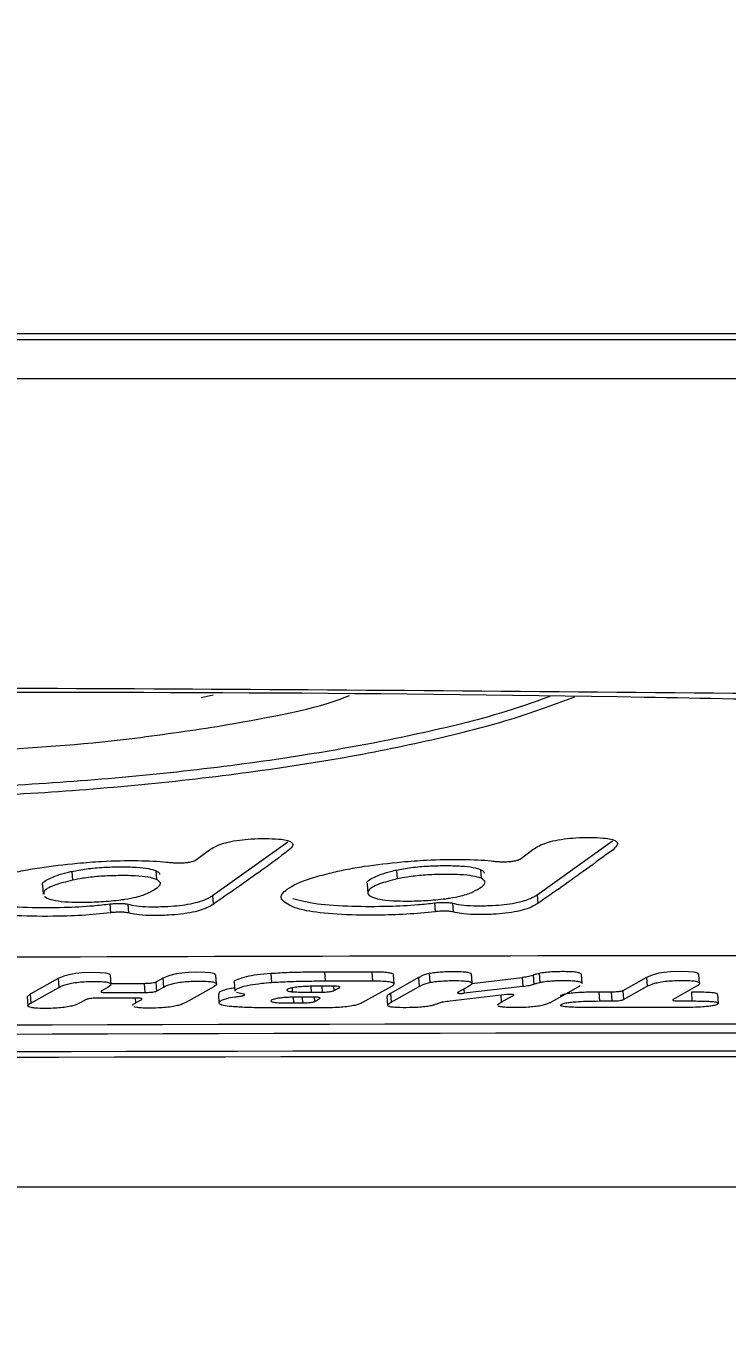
# Model space of a CAD drawing. Header units: millimetres. Extents: x -7735 to 7893, y -6545 to 6034.
# Drawn here: x 4745.86 to 4761.28, y -118.87 to -90.34 of the extents above; entities that cross this region are included whole.
import ezdxf

# ---------------------------------------------------------------- set-up
doc = ezdxf.new("R2010")
doc.units = ezdxf.units.MM
for name, color, linetype in [('DIKOM_ОБЪЕКТ', 7, 'Continuous'), ('DIKOM_РАЗМЕР_ЗОНА', 7, 'Continuous'), ('DIKOM_РАЗМЕР_ОБЪЕКТА', 7, 'Continuous')]:
    doc.layers.add(name, color=color, linetype=linetype)
doc.styles.add('style1', font='arial.ttf', dxfattribs={"width": 0.8})
doc.dimstyles.new('1-50', dxfattribs={"dimtxt": 300, "dimasz": 200, "dimexe": 100, "dimexo": 0, "dimgap": 100, "dimtad": 1, "dimtxsty": 'style1', "dimcen": 200, "dimclrd": 7, "dimclre": 7, "dimclrt": 7, "dimadec": 1, "dimazin": 2, "dimtfac": 1, "dimtmove": 0, "dimatfit": 2, "dimfxl": 0, "dimlwd": 25, "dimlwe": 18, "dimarcsym": 0})

# ---------------------------------------------------------------- blocks, each defined once
blk = doc.blocks.new('*D0')
at = {"layer": 'Defpoints', "color": 0, "transparency": 16777216}
for p in [(5893.216, 882.098), (-4595.736, 266.125), (5893.216, -5840.173)]:
    blk.add_point(p, dxfattribs=at)
at = {"layer": 'DIKOM_РАЗМЕР_ОБЪЕКТА', "color": 7, "lineweight": 18, "transparency": 16777216}
for p, q in [((5893.216, 882.098), (5893.216, -5940.173)), ((-4595.736, 266.125), (-4595.736, -5940.173))]:
    blk.add_line(p, q, dxfattribs=at)
at = {"layer": 'DIKOM_РАЗМЕР_ОБЪЕКТА', "color": 7, "lineweight": 25, "transparency": 16777216}
blk.add_line((-4395.736, -5840.173), (5693.216, -5840.173), dxfattribs=at)
at = {"layer": 'DIKOM_РАЗМЕР_ОБЪЕКТА', "color": 7, "transparency": 16777216}
for points in [[(-4395.736, -5806.84), (-4395.736, -5873.507), (-4595.736, -5840.173)], [(5693.216, -5806.84), (5693.216, -5873.507), (5893.216, -5840.173)]]:
    blk.add_solid(points, dxfattribs=at)
at = {"layer": 'DIKOM_РАЗМЕР_ОБЪЕКТА', "color": 7, "transparency": 16777216, "insert": (648.74, -5587.002), "char_height": 300, "attachment_point": 5, "style": 'style1'}
blk.add_mtext('10450', dxfattribs=at)
blk = doc.blocks.new('*D3')
at = {"layer": 'Defpoints', "color": 0, "transparency": 16777216}
for p in [(-6112.558, 266.125), (7893.216, 266.125), (7893.216, -6445.106)]:
    blk.add_point(p, dxfattribs=at)
at = {"layer": 'DIKOM_РАЗМЕР_ЗОНА', "color": 7, "lineweight": 18, "transparency": 16777216}
for p, q in [((-6112.558, 266.125), (-6112.558, -6545.106)), ((7893.216, 266.125), (7893.216, -6545.106))]:
    blk.add_line(p, q, dxfattribs=at)
at = {"layer": 'DIKOM_РАЗМЕР_ЗОНА', "color": 7, "lineweight": 25, "transparency": 16777216}
blk.add_line((-5912.558, -6445.106), (7693.216, -6445.106), dxfattribs=at)
at = {"layer": 'DIKOM_РАЗМЕР_ЗОНА', "color": 7, "transparency": 16777216}
for points in [[(-5912.558, -6411.773), (-5912.558, -6478.44), (-6112.558, -6445.106)], [(7693.216, -6411.773), (7693.216, -6478.44), (7893.216, -6445.106)]]:
    blk.add_solid(points, dxfattribs=at)
at = {"layer": 'DIKOM_РАЗМЕР_ЗОНА', "color": 7, "transparency": 16777216, "insert": (890.329, -6191.832), "char_height": 300, "attachment_point": 5, "style": 'style1'}
blk.add_mtext('13950', dxfattribs=at)

msp = doc.modelspace()

# ---------------------------------------------------------------- linework, layer by layer
at = {"layer": 'DIKOM_ОБЪЕКТ', "color": 7, "linetype": 'Continuous', "lineweight": 15}
for p, q in [((4659.227, -97.238), (4936.9, -97.238)), ((4659.485, -97.103), (4936.9, -97.103)), ((4936.899, -98.106), (4658.591, -98.106)), ((4749.712, -105.108), (4749.979, -105.055)), ((4749.964, -109.467), (4751.617, -108.286)), ((4757.102, -109.448), (4758.755, -108.264)), ((4749.589, -108.69), (4749.868, -108.482)), ((4756.726, -108.665), (4757.006, -108.457)), ((4746.871, -108.934), (4746.885, -109.128)), ((4748.716, -108.917), (4748.73, -109.111)), ((4754.008, -108.906), (4754.022, -109.1)), ((4755.853, -108.893), (4755.867, -109.086)), ((4746.227, -109.245), (4746.241, -109.439)), ((4753.364, -109.217), (4753.378, -109.411)), ((4746.271, -109.489), (4746.331, -109.525)), ((4749.964, -109.467), (4749.978, -109.661)), ((4757.102, -109.448), (4757.115, -109.642)), ((4747.708, -109.651), (4747.722, -109.845)), ((4748.102, -109.656), (4748.116, -109.85)), ((4754.846, -109.628), (4754.859, -109.822)), ((4755.239, -109.634), (4755.253, -109.828)), ((4747.737, -111.417), (4747.723, -111.222)), ((4750.054, -111.411), (4750.04, -111.217)), ((4751.245, -111.183), (4751.258, -111.377)), ((4753.466, -111.148), (4752.426, -111.15)), ((4752.426, -111.15), (4752.44, -111.344)), ((4753.466, -111.148), (4753.479, -111.342)), ((4753.958, -111.406), (4753.944, -111.212)), ((4754.726, -111.184), (4754.74, -111.379)), ((4755.652, -111.197), (4755.65, -111.183)), ((4755.65, -111.183), (4755.664, -111.377)), ((4755.672, -111.391), (4755.659, -111.197)), ((4757.011, -111.221), (4757.025, -111.416)), ((4757.145, -111.181), (4757.159, -111.376)), ((4758.091, -111.399), (4758.077, -111.205)), ((4760.672, -111.396), (4760.658, -111.202)), ((4746.571, -111.291), (4745.956, -111.635)), ((4745.97, -111.83), (4746.585, -111.485)), ((4746.571, -111.291), (4746.585, -111.485)), ((4747.672, -111.482), (4747.517, -111.57)), ((4747.735, -111.428), (4747.672, -111.482)), ((4748.462, -111.405), (4747.736, -111.407)), ((4748.462, -111.405), (4748.476, -111.599)), ((4748.875, -111.284), (4748.721, -111.372)), ((4748.721, -111.372), (4748.735, -111.567)), ((4748.735, -111.567), (4748.889, -111.479)), ((4748.875, -111.284), (4748.889, -111.479)), ((4749.991, -111.476), (4749.376, -111.821)), ((4750.438, -111.371), (4750.452, -111.566)), ((4751.713, -111.497), (4751.719, -111.582)), ((4752.124, -111.463), (4752.133, -111.591)), ((4752.607, -111.458), (4752.365, -111.458)), ((4752.366, -111.458), (4752.375, -111.59)), ((4752.44, -111.344), (4753.479, -111.342)), ((4752.626, -111.458), (4752.633, -111.558)), ((4752.753, -111.478), (4752.754, -111.49)), ((4753.911, -111.456), (4753.25, -111.827)), ((4754.491, -111.272), (4753.877, -111.618)), ((4753.89, -111.812), (4754.505, -111.467)), ((4754.491, -111.272), (4754.505, -111.467)), ((4755.592, -111.466), (4755.352, -111.602)), ((4755.489, -111.524), (4755.496, -111.614)), ((4756.783, -111.464), (4755.496, -111.614)), ((4755.667, -111.398), (4756.77, -111.27)), ((4756.77, -111.27), (4756.783, -111.464)), ((4758.028, -111.463), (4757.413, -111.808)), ((4758.05, -111.449), (4758.028, -111.463)), ((4759.506, -111.268), (4758.987, -111.56)), ((4759.001, -111.754), (4759.52, -111.462)), ((4759.506, -111.268), (4759.52, -111.462)), ((4760.607, -111.462), (4760.089, -111.754)), ((4745.892, -111.696), (4745.906, -111.891)), ((4745.956, -111.635), (4745.893, -111.696)), ((4745.956, -111.635), (4745.97, -111.83)), ((4747.19, -111.753), (4747.057, -111.827)), ((4748.261, -111.72), (4747.448, -111.722)), ((4747.664, -111.601), (4748.476, -111.599)), ((4748.267, -111.72), (4748.275, -111.823)), ((4748.275, -111.823), (4748.408, -111.75)), ((4748.407, -111.739), (4748.408, -111.75)), ((4750.093, -111.634), (4750.107, -111.829)), ((4750.635, -111.633), (4750.489, -111.598)), ((4751.736, -111.703), (4751.745, -111.829)), ((4752.179, -111.7), (4751.936, -111.701)), ((4751.937, -111.701), (4751.946, -111.829)), ((4752.133, -111.591), (4752.375, -111.59)), ((4752.198, -111.701), (4752.204, -111.798)), ((4752.324, -111.72), (4752.325, -111.731)), ((4753.797, -111.688), (4753.811, -111.883)), ((4753.877, -111.618), (4753.89, -111.812)), ((4756.438, -111.645), (4755.187, -111.788)), ((4756.301, -111.661), (4756.311, -111.81)), ((4756.311, -111.81), (4756.587, -111.656)), ((4756.587, -111.651), (4756.587, -111.656)), ((4758.729, -111.591), (4758.457, -111.591)), ((4758.457, -111.591), (4758.471, -111.785)), ((4758.471, -111.785), (4758.743, -111.785)), ((4758.729, -111.591), (4758.743, -111.785)), ((4758.987, -111.56), (4759.001, -111.754)), ((4760.236, -111.785), (4760.505, -111.785)), ((4760.491, -111.59), (4760.505, -111.785)), ((4761.085, -111.835), (4761.072, -111.64)), ((4752.424, -111.935), (4751.432, -111.937)), ((4751.745, -111.829), (4751.946, -111.829)), ((4760.242, -111.928), (4758.204, -111.929)), ((4660.843, -115.875), (4898.889, -115.875))]:
    msp.add_line(p, q, dxfattribs=at)
at = {"layer": 'DIKOM_ОБЪЕКТ', "color": 7, "linetype": 'Continuous', "lineweight": 15, "flags": 128}
for points in [[(4747.722, -111.223), (4747.723, -111.221), (4747.698, -111.195), (4747.616, -111.174), (4747.492, -111.163), (4747.308, -111.161), (4747.1, -111.168), (4746.959, -111.182), (4746.841, -111.2), (4746.695, -111.237), (4746.571, -111.291), (4746.571, -111.291)], [(4750.04, -111.217), (4750.04, -111.217), (4750.015, -111.19), (4749.929, -111.168), (4749.803, -111.157), (4749.608, -111.154), (4749.432, -111.16), (4749.29, -111.172), (4749.168, -111.189), (4749.025, -111.222), (4748.875, -111.284), (4748.875, -111.284)], [(4760.657, -111.202), (4760.658, -111.201), (4760.633, -111.175), (4760.55, -111.153), (4760.427, -111.142), (4760.242, -111.139), (4760.034, -111.146), (4759.893, -111.159), (4759.775, -111.177), (4759.629, -111.214), (4759.506, -111.268), (4759.506, -111.268)]]:
    msp.add_lwpolyline(points, dxfattribs=at)
at = {"layer": 'DIKOM_ОБЪЕКТ', "color": 7, "linetype": 'Continuous', "lineweight": 15}
for points, knots in [([(4659.485, 629.354), (4661.513, 627.016), (4667.017, 620.672), (4675.714, 609.372), (4685.449, 595.203), (4694.771, 579.964), (4703.645, 563.748), (4712.027, 546.623), (4719.886, 528.637), (4727.198, 509.801), (4733.963, 490.165), (4740.163, 469.796), (4745.772, 448.79), (4750.761, 427.245), (4755.111, 405.221), (4758.8, 382.748), (4761.836, 359.872), (4764.214, 336.666), (4765.926, 313.24), (4766.961, 289.702), (4767.311, 266.125), (4766.961, 242.548), (4765.926, 219.01), (4764.214, 195.584), (4761.836, 172.378), (4758.8, 149.501), (4755.111, 127.028), (4750.761, 105.005), (4745.772, 83.46), (4740.163, 62.454), (4733.962, 42.085), (4727.198, 22.448), (4720.225, 4.494), (4713.136, -11.884), (4706.016, -26.803), (4698.516, -41.064), (4690.67, -54.605), (4682.551, -67.311), (4674.179, -79.147), (4666.49, -89.03), (4661.513, -94.766), (4659.485, -97.103)], [0, 0, 0, 0, 0.015653, 0.042491, 0.069412, 0.096377, 0.123342, 0.150264, 0.177101, 0.203938, 0.23086, 0.257824, 0.284789, 0.311711, 0.338548, 0.365385, 0.392306, 0.419271, 0.446235, 0.473156, 0.499993, 0.52683, 0.553752, 0.580716, 0.607681, 0.634603, 0.66144, 0.688277, 0.715198, 0.742163, 0.769127, 0.796049, 0.822886, 0.845964, 0.869165, 0.892393, 0.915621, 0.938822, 0.961584, 0.984347, 1, 1, 1, 1]), ([(4597.642, -143.228), (4598.201, -142.99), (4600.698, -141.925), (4605.095, -139.724), (4610.827, -136.619), (4616.511, -133.188), (4622.145, -129.462), (4627.723, -125.436), (4633.242, -121.116), (4638.698, -116.503), (4644.086, -111.602), (4649.402, -106.417), (4654.642, -100.951), (4659.803, -95.208), (4664.879, -89.194), (4669.868, -82.911), (4674.766, -76.367), (4679.569, -69.565), (4684.273, -62.51), (4688.874, -55.208), (4693.371, -47.665), (4697.758, -39.885), (4702.033, -31.876), (4706.193, -23.643), (4710.235, -15.192), (4714.155, -6.529), (4717.951, 2.338), (4721.619, 11.403), (4725.158, 20.66), (4728.564, 30.101), (4731.835, 39.719), (4734.969, 49.507), (4737.963, 59.458), (4740.815, 69.564), (4743.523, 79.818), (4746.084, 90.212), (4748.498, 100.738), (4750.762, 111.388), (4752.874, 122.154), (4754.833, 133.029), (4756.638, 144.003), (4758.287, 155.069), (4759.779, 166.218), (4761.112, 177.443), (4762.286, 188.734), (4763.3, 200.083), (4764.154, 211.482), (4764.845, 222.922), (4765.375, 234.394), (4765.741, 245.89), (4765.93, 256.137), (4765.956, 262.55), (4765.966, 265.124)], [0, 0, 0, 0, 0.005877, 0.026267, 0.046664, 0.067067, 0.087475, 0.107888, 0.128305, 0.148726, 0.16915, 0.189577, 0.210006, 0.230437, 0.25087, 0.271303, 0.291737, 0.312171, 0.332606, 0.35304, 0.373475, 0.393909, 0.414343, 0.434776, 0.455209, 0.475641, 0.496073, 0.516504, 0.536935, 0.557365, 0.577794, 0.598223, 0.618652, 0.63908, 0.659507, 0.679934, 0.700361, 0.720787, 0.741213, 0.761639, 0.782064, 0.802489, 0.822914, 0.843338, 0.863763, 0.884187, 0.904611, 0.925035, 0.945458, 0.965882, 0.986306, 1, 1, 1, 1]), ([(4727.071, -105.008), (4727.691, -105), (4730.795, -104.959), (4742.92, -104.842), (4754.47, -104.95), (4763.525, -105.035)], [0, 0, 0, 0, 0.051225, 0.256129, 1, 1, 1, 1]), ([(4757.381, -105.091), (4757.039, -105.211), (4756.196, -105.51), (4754.338, -105.964), (4752.024, -106.395), (4749.493, -106.73), (4747.071, -106.96), (4744.617, -107.106), (4742.201, -107.169), (4739.895, -107.146), (4737.759, -107.039), (4735.861, -106.847), (4734.242, -106.576), (4732.958, -106.226), (4732.051, -105.805), (4731.546, -105.376), (4731.522, -105.071), (4731.513, -104.948)], [0, 0, 0, 0, 0.046606, 0.115008, 0.201441, 0.269803, 0.33817, 0.406542, 0.474902, 0.543228, 0.611539, 0.679875, 0.748217, 0.816648, 0.885082, 0.953582, 1, 1, 1, 1]), ([(4736.396, -104.765), (4736.368, -104.835), (4736.241, -105.163), (4737.118, -105.635), (4738.962, -106.096), (4741.683, -106.324), (4744.858, -106.309), (4747.781, -106.092), (4749.431, -105.843), (4750.067, -105.747)], [0, 0, 0, 0, 0.046386, 0.215797, 0.385349, 0.554916, 0.724331, 0.893652, 1, 1, 1, 1]), ([(4726.91, -105.154), (4731.587, -105.096), (4742.411, -104.962), (4754.57, -104.997), (4762.061, -105.15), (4763.363, -105.176)], [0, 0, 0, 0, 0.385976, 0.893255, 1, 1, 1, 1]), ([(4731.499, -105.145), (4731.494, -105.163), (4731.44, -105.368), (4731.731, -105.719), (4732.379, -106.182), (4733.465, -106.573), (4734.886, -106.892), (4736.633, -107.13), (4738.64, -107.288), (4740.86, -107.359), (4743.222, -107.347), (4745.662, -107.248), (4748.111, -107.067), (4750.497, -106.803), (4752.761, -106.463), (4754.821, -106.049), (4756.596, -105.593), (4757.502, -105.253), (4757.928, -105.093)], [0, 0, 0, 0, 0.006252, 0.072975, 0.139696, 0.206521, 0.273337, 0.340191, 0.407056, 0.473834, 0.540615, 0.607308, 0.674011, 0.740699, 0.807384, 0.874151, 0.940912, 1, 1, 1, 1]), ([(4750.067, -105.747), (4751.074, -105.572), (4752.201, -105.376), (4752.9, -105.099), (4752.974, -105.069)], [0, 0, 0, 0, 0.893616, 1, 1, 1, 1]), ([(4749.868, -108.482), (4749.939, -108.436), (4750.04, -108.37), (4750.3, -108.289), (4750.54, -108.244), (4750.833, -108.217), (4751.132, -108.211), (4751.406, -108.22), (4751.599, -108.248), (4751.719, -108.294), (4751.752, -108.373), (4751.677, -108.439), (4751.631, -108.479)], [0, 0, 0, 0, 0.188872, 0.268682, 0.349399, 0.420068, 0.504258, 0.593213, 0.660946, 0.728615, 0.835174, 1, 1, 1, 1]), ([(4757.006, -108.457), (4757.076, -108.411), (4757.177, -108.345), (4757.438, -108.264), (4757.677, -108.219), (4757.97, -108.193), (4758.269, -108.187), (4758.543, -108.196), (4758.737, -108.225), (4758.856, -108.272), (4758.89, -108.351), (4758.814, -108.417), (4758.769, -108.458)], [0, 0, 0, 0, 0.1888419, 0.2687425, 0.3494612, 0.4201301, 0.5043173, 0.5932775, 0.6610167, 0.7286917, 0.8352795, 1, 1, 1, 1]), ([(4751.631, -108.479), (4751.436, -108.624), (4750.886, -109.032), (4750.334, -109.414), (4749.978, -109.661)], [0, 0, 0, 0, 0.354199, 1, 1, 1, 1]), ([(4754.128, -108.725), (4754.308, -108.711), (4754.755, -108.675), (4755.449, -108.664), (4755.959, -108.687), (4756.178, -108.713), (4756.22, -108.718)], [0, 0, 0, 0, 0.2411217, 0.6020304, 0.9250341, 1, 1, 1, 1]), ([(4756.22, -108.718), (4756.247, -108.72), (4756.301, -108.725), (4756.403, -108.725), (4756.507, -108.718), (4756.603, -108.705), (4756.679, -108.687), (4756.714, -108.673), (4756.725, -108.666), (4756.726, -108.665)], [0, 0, 0, 0, 0.162079, 0.324966, 0.487505, 0.650479, 0.813414, 0.976696, 1, 1, 1, 1]), ([(4758.769, -108.458), (4758.573, -108.602), (4758.023, -109.011), (4757.471, -109.394), (4757.115, -109.642)], [0, 0, 0, 0, 0.35451, 1, 1, 1, 1]), ([(4745.398, -109.006), (4745.515, -108.979), (4745.748, -108.925), (4746.268, -108.833), (4746.708, -108.785), (4746.992, -108.755)], [0, 0, 0, 0, 0.2649038, 0.5263414, 1, 1, 1, 1]), ([(4746.238, -109.244), (4746.234, -109.24), (4746.189, -109.195), (4746.361, -109.093), (4746.618, -108.991), (4746.837, -108.942), (4746.871, -108.934)], [0, 0, 0, 0, 0.040545, 0.47439, 0.919597, 1, 1, 1, 1]), ([(4746.871, -108.934), (4746.975, -108.915), (4747.184, -108.875), (4747.563, -108.842), (4747.943, -108.831), (4748.289, -108.839), (4748.57, -108.869), (4748.668, -108.901), (4748.716, -108.917)], [0, 0, 0, 0, 0.174135, 0.34934, 0.503281, 0.689786, 0.84863, 1, 1, 1, 1]), ([(4746.992, -108.755), (4747.171, -108.74), (4747.618, -108.704), (4748.313, -108.691), (4748.821, -108.714), (4749.041, -108.739), (4749.083, -108.743)], [0, 0, 0, 0, 0.241116, 0.602032, 0.924878, 1, 1, 1, 1]), ([(4748.716, -108.917), (4748.748, -108.934), (4748.798, -108.96), (4748.799, -108.99), (4748.799, -109.001)], [0, 0, 0, 0, 0.638974, 1, 1, 1, 1]), ([(4749.083, -108.743), (4749.11, -108.746), (4749.164, -108.751), (4749.266, -108.75), (4749.37, -108.743), (4749.465, -108.73), (4749.542, -108.712), (4749.576, -108.698), (4749.588, -108.691), (4749.589, -108.69)], [0, 0, 0, 0, 0.162172, 0.325198, 0.487861, 0.650282, 0.813285, 0.97668, 1, 1, 1, 1]), ([(4752.535, -108.974), (4752.652, -108.947), (4752.885, -108.893), (4753.404, -108.802), (4753.845, -108.755), (4754.128, -108.725)], [0, 0, 0, 0, 0.2649, 0.526357, 1, 1, 1, 1]), ([(4753.375, -109.216), (4753.371, -109.212), (4753.326, -109.167), (4753.498, -109.064), (4753.755, -108.963), (4753.975, -108.914), (4754.008, -108.906)], [0, 0, 0, 0, 0.040513, 0.474227, 0.919343, 1, 1, 1, 1]), ([(4754.008, -108.906), (4754.112, -108.887), (4754.321, -108.847), (4754.7, -108.814), (4755.08, -108.805), (4755.426, -108.813), (4755.708, -108.844), (4755.805, -108.877), (4755.853, -108.893)], [0, 0, 0, 0, 0.173985, 0.349432, 0.503393, 0.689939, 0.848808, 1, 1, 1, 1]), ([(4755.853, -108.893), (4755.885, -108.909), (4755.935, -108.936), (4755.936, -108.966), (4755.936, -108.977)], [0, 0, 0, 0, 0.638983, 1, 1, 1, 1]), ([(4746.885, -109.128), (4746.747, -109.164), (4746.434, -109.247), (4746.239, -109.358), (4746.26, -109.421), (4746.265, -109.437)], [0, 0, 0, 0, 0.370656, 0.835512, 1, 1, 1, 1]), ([(4748.73, -109.111), (4748.676, -109.093), (4748.569, -109.058), (4748.249, -109.029), (4747.867, -109.025), (4747.463, -109.043), (4747.129, -109.08), (4746.958, -109.114), (4746.885, -109.128)], [0, 0, 0, 0, 0.167183, 0.334954, 0.539676, 0.706852, 0.874947, 1, 1, 1, 1]), ([(4748.736, -109.303), (4748.76, -109.284), (4748.808, -109.245), (4748.835, -109.178), (4748.769, -109.136), (4748.73, -109.111)], [0, 0, 0, 0, 0.290017, 0.57165, 1, 1, 1, 1]), ([(4751.742, -109.723), (4751.627, -109.664), (4751.397, -109.544), (4751.571, -109.318), (4751.971, -109.122), (4752.397, -109.01), (4752.535, -108.974)], [0, 0, 0, 0, 0.274354, 0.548066, 0.854248, 1, 1, 1, 1]), ([(4754.022, -109.1), (4753.881, -109.136), (4753.564, -109.219), (4753.374, -109.347), (4753.368, -109.444), (4753.446, -109.486), (4753.468, -109.498)], [0, 0, 0, 0, 0.283286, 0.63856, 0.898265, 1, 1, 1, 1]), ([(4755.867, -109.086), (4755.813, -109.069), (4755.706, -109.033), (4755.386, -109.003), (4755.005, -108.998), (4754.6, -109.015), (4754.266, -109.053), (4754.095, -109.086), (4754.022, -109.1)], [0, 0, 0, 0, 0.167042, 0.334769, 0.539469, 0.706844, 0.874932, 1, 1, 1, 1]), ([(4755.873, -109.28), (4755.897, -109.26), (4755.944, -109.221), (4755.972, -109.154), (4755.907, -109.112), (4755.867, -109.086)], [0, 0, 0, 0, 0.289918, 0.571571, 1, 1, 1, 1]), ([(4746.331, -109.525), (4746.381, -109.543), (4746.482, -109.58), (4746.773, -109.61), (4747.128, -109.616), (4747.527, -109.603), (4747.844, -109.574), (4748.006, -109.552), (4748.035, -109.547)], [0, 0, 0, 0, 0.18836, 0.378103, 0.54146, 0.737568, 0.952134, 1, 1, 1, 1]), ([(4748.035, -109.547), (4748.124, -109.532), (4748.352, -109.491), (4748.574, -109.404), (4748.68, -109.338), (4748.736, -109.303)], [0, 0, 0, 0, 0.232034, 0.596452, 1, 1, 1, 1]), ([(4748.102, -109.656), (4748.159, -109.67), (4748.273, -109.697), (4748.568, -109.715), (4748.883, -109.711), (4749.183, -109.693), (4749.444, -109.658), (4749.708, -109.597), (4749.866, -109.53), (4749.941, -109.482), (4749.964, -109.467)], [0, 0, 0, 0, 0.12404, 0.248785, 0.382944, 0.481941, 0.58125, 0.701278, 0.908654, 1, 1, 1, 1]), ([(4751.728, -109.529), (4751.887, -109.573), (4752.196, -109.656), (4752.991, -109.706), (4753.768, -109.707), (4754.403, -109.677), (4754.726, -109.642), (4754.846, -109.628)], [0, 0, 0, 0, 0.263515, 0.510043, 0.729718, 0.900005, 1, 1, 1, 1]), ([(4753.468, -109.498), (4753.518, -109.516), (4753.619, -109.554), (4753.91, -109.584), (4754.265, -109.59), (4754.664, -109.579), (4754.981, -109.55), (4755.143, -109.528), (4755.173, -109.524)], [0, 0, 0, 0, 0.188198, 0.377915, 0.541249, 0.737349, 0.951907, 1, 1, 1, 1]), ([(4755.173, -109.524), (4755.261, -109.508), (4755.489, -109.467), (4755.711, -109.381), (4755.817, -109.314), (4755.873, -109.28)], [0, 0, 0, 0, 0.232035, 0.596516, 1, 1, 1, 1]), ([(4755.239, -109.634), (4755.296, -109.648), (4755.41, -109.675), (4755.705, -109.693), (4756.02, -109.691), (4756.321, -109.672), (4756.582, -109.638), (4756.845, -109.577), (4757.003, -109.51), (4757.079, -109.462), (4757.102, -109.448)], [0, 0, 0, 0, 0.124012, 0.248897, 0.382871, 0.481865, 0.581175, 0.701213, 0.908637, 1, 1, 1, 1]), ([(4744.591, -109.559), (4744.751, -109.601), (4745.059, -109.684), (4745.854, -109.732), (4746.631, -109.732), (4747.266, -109.701), (4747.589, -109.665), (4747.708, -109.651)], [0, 0, 0, 0, 0.263532, 0.510117, 0.72982, 0.900121, 1, 1, 1, 1]), ([(4747.722, -109.845), (4747.514, -109.867), (4747.099, -109.909), (4746.339, -109.93), (4745.542, -109.915), (4744.92, -109.846), (4744.693, -109.779), (4744.605, -109.753)], [0, 0, 0, 0, 0.170244, 0.339448, 0.593482, 0.841814, 1, 1, 1, 1]), ([(4747.708, -109.651), (4747.734, -109.649), (4747.793, -109.642), (4747.891, -109.638), (4747.988, -109.64), (4748.061, -109.646), (4748.09, -109.653), (4748.102, -109.656)], [0, 0, 0, 0, 0.177974, 0.400216, 0.621961, 0.843642, 1, 1, 1, 1]), ([(4749.978, -109.661), (4749.908, -109.703), (4749.806, -109.763), (4749.539, -109.836), (4749.284, -109.878), (4748.973, -109.902), (4748.651, -109.909), (4748.353, -109.897), (4748.193, -109.871), (4748.131, -109.854), (4748.116, -109.85)], [0, 0, 0, 0, 0.256519, 0.372751, 0.490215, 0.591406, 0.719881, 0.85134, 0.963048, 1, 1, 1, 1]), ([(4754.859, -109.822), (4754.651, -109.843), (4754.236, -109.885), (4753.476, -109.904), (4752.679, -109.889), (4752.057, -109.818), (4751.83, -109.75), (4751.742, -109.723)], [0, 0, 0, 0, 0.170239, 0.339556, 0.593563, 0.841861, 1, 1, 1, 1]), ([(4754.846, -109.628), (4754.871, -109.626), (4754.93, -109.619), (4755.028, -109.615), (4755.124, -109.617), (4755.197, -109.624), (4755.227, -109.631), (4755.239, -109.634)], [0, 0, 0, 0, 0.175946, 0.398223, 0.6197667, 0.841126, 1, 1, 1, 1]), ([(4755.253, -109.828), (4755.235, -109.824), (4755.199, -109.816), (4755.111, -109.81), (4755.011, -109.81), (4754.924, -109.815), (4754.876, -109.82), (4754.859, -109.822)], [0, 0, 0, 0, 0.221427, 0.444192, 0.666146, 0.887799, 1, 1, 1, 1]), ([(4757.115, -109.642), (4757.045, -109.683), (4756.944, -109.743), (4756.676, -109.816), (4756.422, -109.858), (4756.11, -109.882), (4755.788, -109.888), (4755.49, -109.875), (4755.33, -109.849), (4755.269, -109.832), (4755.253, -109.828)], [0, 0, 0, 0, 0.256447, 0.372684, 0.49029, 0.59147, 0.719928, 0.851547, 0.963122, 1, 1, 1, 1]), ([(4748.116, -109.85), (4748.098, -109.846), (4748.062, -109.838), (4747.974, -109.832), (4747.874, -109.833), (4747.787, -109.838), (4747.738, -109.843), (4747.722, -109.845)], [0, 0, 0, 0, 0.22146, 0.444243, 0.6662, 0.887841, 1, 1, 1, 1]), ([(4687.333, -111.422), (4699.944, -111.242), (4725.166, -110.882), (4763.036, -110.734), (4800.931, -110.893), (4826.212, -111.26), (4838.853, -111.443)], [0, 0, 0, 0, 0.249963, 0.499928, 0.749964, 1, 1, 1, 1]), ([(4751.245, -111.183), (4751.143, -111.192), (4750.939, -111.209), (4750.676, -111.255), (4750.515, -111.309), (4750.417, -111.352), (4750.439, -111.37), (4750.44, -111.371)], [0, 0, 0, 0, 0.2206745, 0.4423661, 0.7108132, 0.9913618, 1, 1, 1, 1]), ([(4752.426, -111.15), (4752.299, -111.151), (4752.044, -111.152), (4751.647, -111.16), (4751.38, -111.175), (4751.245, -111.183)], [0, 0, 0, 0, 0.329671, 0.659736, 1, 1, 1, 1]), ([(4753.942, -111.212), (4753.943, -111.211), (4753.952, -111.201), (4753.919, -111.183), (4753.831, -111.162), (4753.672, -111.15), (4753.542, -111.149), (4753.466, -111.148)], [0, 0, 0, 0, 0.017993, 0.255015, 0.494189, 0.702099, 1, 1, 1, 1]), ([(4754.726, -111.184), (4754.688, -111.194), (4754.614, -111.213), (4754.546, -111.243), (4754.51, -111.263), (4754.491, -111.272)], [0, 0, 0, 0, 0.342346, 0.669617, 1, 1, 1, 1]), ([(4755.65, -111.183), (4755.637, -111.176), (4755.611, -111.163), (4755.504, -111.149), (4755.326, -111.142), (4755.123, -111.143), (4754.928, -111.154), (4754.805, -111.169), (4754.748, -111.18), (4754.726, -111.184)], [0, 0, 0, 0, 0.129967, 0.260409, 0.415376, 0.654434, 0.785728, 0.918077, 1, 1, 1, 1]), ([(4757.011, -111.221), (4757.009, -111.222), (4756.992, -111.228), (4756.941, -111.243), (4756.855, -111.259), (4756.787, -111.268), (4756.77, -111.27)], [0, 0, 0, 0, 0.038117, 0.34881, 0.83639, 1, 1, 1, 1]), ([(4757.145, -111.181), (4757.129, -111.185), (4757.096, -111.193), (4757.051, -111.206), (4757.026, -111.216), (4757.011, -111.221)], [0, 0, 0, 0, 0.298363, 0.597508, 1, 1, 1, 1]), ([(4758.075, -111.205), (4758.072, -111.196), (4758.066, -111.179), (4757.996, -111.157), (4757.869, -111.143), (4757.695, -111.139), (4757.514, -111.142), (4757.344, -111.152), (4757.223, -111.166), (4757.166, -111.177), (4757.145, -111.181)], [0, 0, 0, 0, 0.140428, 0.268826, 0.398025, 0.544822, 0.697525, 0.813346, 0.930085, 1, 1, 1, 1]), ([(4746.585, -111.485), (4746.63, -111.463), (4746.694, -111.431), (4746.859, -111.392), (4747.011, -111.37), (4747.197, -111.357), (4747.387, -111.353), (4747.557, -111.358), (4747.668, -111.373), (4747.728, -111.393), (4747.729, -111.409), (4747.729, -111.417)], [0, 0, 0, 0, 0.2353416, 0.3356803, 0.4370255, 0.5257819, 0.6325112, 0.7443794, 0.8245785, 0.9044509, 1, 1, 1, 1]), ([(4748.721, -111.372), (4748.72, -111.373), (4748.712, -111.377), (4748.687, -111.385), (4748.641, -111.393), (4748.585, -111.399), (4748.526, -111.404), (4748.482, -111.404), (4748.462, -111.405)], [0, 0, 0, 0, 0.031575, 0.248101, 0.46474, 0.601192, 0.813511, 1, 1, 1, 1]), ([(4748.889, -111.479), (4748.934, -111.456), (4748.998, -111.424), (4749.165, -111.385), (4749.316, -111.363), (4749.5, -111.35), (4749.689, -111.347), (4749.86, -111.352), (4749.978, -111.366), (4750.049, -111.388), (4750.066, -111.426), (4750.019, -111.457), (4749.991, -111.476)], [0, 0, 0, 0, 0.192408, 0.272674, 0.353717, 0.424926, 0.510215, 0.600005, 0.666773, 0.733394, 0.841006, 1, 1, 1, 1]), ([(4750.447, -111.501), (4750.41, -111.506), (4750.3, -111.521), (4750.166, -111.561), (4750.089, -111.602), (4750.103, -111.627), (4750.107, -111.633)], [0, 0, 0, 0, 0.1407001, 0.4159769, 0.8514171, 1, 1, 1, 1]), ([(4750.464, -111.565), (4750.46, -111.56), (4750.439, -111.538), (4750.557, -111.491), (4750.746, -111.436), (4751.013, -111.397), (4751.184, -111.383), (4751.258, -111.377)], [0, 0, 0, 0, 0.061485, 0.336069, 0.630098, 0.839343, 1, 1, 1, 1]), ([(4751.258, -111.377), (4751.391, -111.37), (4751.655, -111.354), (4752.053, -111.346), (4752.31, -111.345), (4752.44, -111.344)], [0, 0, 0, 0, 0.333113, 0.664253, 1, 1, 1, 1]), ([(4752.365, -111.458), (4752.254, -111.459), (4752.095, -111.461), (4751.885, -111.473), (4751.755, -111.487), (4751.659, -111.507), (4751.608, -111.53), (4751.59, -111.551), (4751.622, -111.569), (4751.672, -111.578), (4751.71, -111.581), (4751.719, -111.582)], [0, 0, 0, 0, 0.252705, 0.360273, 0.468923, 0.564041, 0.678178, 0.800643, 0.886258, 0.972015, 1, 1, 1, 1]), ([(4752.754, -111.49), (4752.754, -111.489), (4752.761, -111.485), (4752.764, -111.478), (4752.745, -111.468), (4752.704, -111.462), (4752.654, -111.458), (4752.619, -111.458), (4752.607, -111.458)], [0, 0, 0, 0, 0.017741, 0.23428, 0.450625, 0.666499, 0.88081, 1, 1, 1, 1]), ([(4752.633, -111.558), (4752.646, -111.551), (4752.686, -111.528), (4752.726, -111.505), (4752.754, -111.49)], [0, 0, 0, 0, 0.3252602, 1, 1, 1, 1]), ([(4753.479, -111.342), (4753.56, -111.343), (4753.696, -111.344), (4753.851, -111.358), (4753.942, -111.379), (4753.973, -111.412), (4753.934, -111.439), (4753.911, -111.456)], [0, 0, 0, 0, 0.22225, 0.376907, 0.532543, 0.71921, 1, 1, 1, 1]), ([(4754.505, -111.467), (4754.524, -111.457), (4754.561, -111.437), (4754.63, -111.407), (4754.703, -111.388), (4754.74, -111.379)], [0, 0, 0, 0, 0.338459, 0.665287, 1, 1, 1, 1]), ([(4754.74, -111.379), (4754.776, -111.372), (4754.848, -111.358), (4755.005, -111.344), (4755.209, -111.336), (4755.407, -111.337), (4755.565, -111.348), (4755.638, -111.362), (4755.657, -111.373), (4755.664, -111.377)], [0, 0, 0, 0, 0.1297657, 0.2596319, 0.4149182, 0.6536118, 0.7854374, 0.9177116, 1, 1, 1, 1]), ([(4755.664, -111.377), (4755.668, -111.387), (4755.675, -111.406), (4755.641, -111.436), (4755.609, -111.456), (4755.592, -111.466)], [0, 0, 0, 0, 0.342186, 0.669495, 1, 1, 1, 1]), ([(4756.783, -111.464), (4756.834, -111.457), (4756.938, -111.443), (4756.996, -111.425), (4757.025, -111.416)], [0, 0, 0, 0, 0.489126, 1, 1, 1, 1]), ([(4757.025, -111.416), (4757.036, -111.412), (4757.058, -111.403), (4757.1, -111.39), (4757.137, -111.381), (4757.159, -111.376)], [0, 0, 0, 0, 0.298414, 0.596792, 1, 1, 1, 1]), ([(4757.159, -111.376), (4757.195, -111.369), (4757.269, -111.355), (4757.397, -111.344), (4757.516, -111.337), (4757.662, -111.334), (4757.827, -111.335), (4757.974, -111.346), (4758.061, -111.365), (4758.097, -111.384), (4758.087, -111.397), (4758.085, -111.399)], [0, 0, 0, 0, 0.1156842, 0.2319012, 0.2996376, 0.3879487, 0.5663544, 0.6864866, 0.8070155, 0.9659939, 1, 1, 1, 1]), ([(4759.52, -111.462), (4759.564, -111.44), (4759.627, -111.408), (4759.793, -111.369), (4759.945, -111.347), (4760.131, -111.334), (4760.321, -111.332), (4760.492, -111.337), (4760.603, -111.352), (4760.67, -111.375), (4760.681, -111.413), (4760.634, -111.444), (4760.607, -111.462)], [0, 0, 0, 0, 0.190598, 0.272203, 0.354496, 0.426371, 0.513264, 0.60435, 0.669469, 0.734418, 0.845652, 1, 1, 1, 1]), ([(4747.448, -111.722), (4747.425, -111.722), (4747.379, -111.723), (4747.309, -111.728), (4747.249, -111.736), (4747.209, -111.745), (4747.195, -111.751), (4747.19, -111.753)], [0, 0, 0, 0, 0.212353, 0.425273, 0.638821, 0.853324, 1, 1, 1, 1]), ([(4747.517, -111.57), (4747.515, -111.571), (4747.51, -111.574), (4747.512, -111.577), (4747.513, -111.579)], [0, 0, 0, 0, 0.393507, 1, 1, 1, 1]), ([(4747.513, -111.584), (4747.52, -111.587), (4747.533, -111.593), (4747.58, -111.599), (4747.627, -111.601), (4747.657, -111.601), (4747.664, -111.601)], [0, 0, 0, 0, 0.303348, 0.604967, 0.90591, 1, 1, 1, 1]), ([(4749.376, -111.821), (4749.333, -111.841), (4749.27, -111.871), (4749.106, -111.908), (4748.948, -111.929), (4748.756, -111.941), (4748.571, -111.944), (4748.407, -111.94), (4748.293, -111.929), (4748.257, -111.917), (4748.239, -111.912)], [0, 0, 0, 0, 0.254363, 0.370092, 0.48716, 0.58802, 0.714697, 0.821986, 0.911066, 1, 1, 1, 1]), ([(4748.413, -111.742), (4748.414, -111.741), (4748.416, -111.736), (4748.398, -111.73), (4748.358, -111.723), (4748.308, -111.72), (4748.273, -111.72), (4748.261, -111.72)], [0, 0, 0, 0, 0.067886, 0.331436, 0.594225, 0.855117, 1, 1, 1, 1]), ([(4748.476, -111.599), (4748.5, -111.599), (4748.546, -111.598), (4748.616, -111.592), (4748.676, -111.584), (4748.716, -111.575), (4748.73, -111.569), (4748.735, -111.567)], [0, 0, 0, 0, 0.212392, 0.425348, 0.638958, 0.853414, 1, 1, 1, 1]), ([(4750.386, -111.909), (4750.319, -111.901), (4750.185, -111.885), (4750.092, -111.843), (4750.118, -111.789), (4750.228, -111.735), (4750.416, -111.698), (4750.527, -111.685), (4750.562, -111.68)], [0, 0, 0, 0, 0.1673848, 0.335261, 0.555368, 0.7884535, 0.9322007, 1, 1, 1, 1]), ([(4750.562, -111.68), (4750.578, -111.678), (4750.613, -111.673), (4750.653, -111.664), (4750.676, -111.653), (4750.675, -111.643), (4750.656, -111.636), (4750.639, -111.633), (4750.635, -111.633)], [0, 0, 0, 0, 0.153147, 0.350382, 0.548711, 0.747507, 0.946182, 1, 1, 1, 1]), ([(4751.528, -111.712), (4751.494, -111.715), (4751.426, -111.722), (4751.356, -111.735), (4751.288, -111.753), (4751.245, -111.774), (4751.247, -111.796), (4751.296, -111.811), (4751.399, -111.823), (4751.553, -111.829), (4751.683, -111.829), (4751.745, -111.829)], [0, 0, 0, 0, 0.083846, 0.167398, 0.227785, 0.394111, 0.492749, 0.592119, 0.682639, 0.846806, 1, 1, 1, 1]), ([(4751.936, -111.701), (4751.892, -111.701), (4751.803, -111.701), (4751.666, -111.704), (4751.574, -111.709), (4751.528, -111.712)], [0, 0, 0, 0, 0.334962, 0.661401, 1, 1, 1, 1]), ([(4751.719, -111.582), (4751.763, -111.584), (4751.848, -111.589), (4751.991, -111.59), (4752.085, -111.591), (4752.133, -111.591)], [0, 0, 0, 0, 0.348414, 0.672756, 1, 1, 1, 1]), ([(4751.946, -111.829), (4751.969, -111.829), (4752.016, -111.828), (4752.086, -111.822), (4752.145, -111.815), (4752.186, -111.806), (4752.199, -111.8), (4752.204, -111.798)], [0, 0, 0, 0, 0.212235, 0.425018, 0.638412, 0.85379, 1, 1, 1, 1]), ([(4752.33, -111.723), (4752.331, -111.722), (4752.334, -111.717), (4752.315, -111.711), (4752.275, -111.704), (4752.225, -111.701), (4752.191, -111.7), (4752.179, -111.7)], [0, 0, 0, 0, 0.068086, 0.332436, 0.595377, 0.85659, 1, 1, 1, 1]), ([(4752.204, -111.798), (4752.234, -111.781), (4752.275, -111.759), (4752.315, -111.737), (4752.325, -111.731)], [0, 0, 0, 0, 0.741109, 1, 1, 1, 1]), ([(4752.375, -111.59), (4752.398, -111.59), (4752.444, -111.589), (4752.514, -111.583), (4752.574, -111.575), (4752.615, -111.566), (4752.628, -111.56), (4752.633, -111.558)], [0, 0, 0, 0, 0.212316, 0.425229, 0.638757, 0.854166, 1, 1, 1, 1]), ([(4753.877, -111.618), (4753.861, -111.627), (4753.829, -111.646), (4753.796, -111.67), (4753.802, -111.683), (4753.803, -111.688)], [0, 0, 0, 0, 0.406822, 0.801127, 1, 1, 1, 1]), ([(4753.818, -111.882), (4753.816, -111.878), (4753.811, -111.864), (4753.844, -111.84), (4753.875, -111.822), (4753.89, -111.812)], [0, 0, 0, 0, 0.206978, 0.601788, 1, 1, 1, 1]), ([(4755.187, -111.788), (4755.137, -111.795), (4755.037, -111.808), (4754.964, -111.827), (4754.939, -111.837), (4754.934, -111.839)], [0, 0, 0, 0, 0.4508371, 0.9030161, 1, 1, 1, 1]), ([(4755.352, -111.602), (4755.351, -111.603), (4755.347, -111.605), (4755.348, -111.609), (4755.36, -111.614), (4755.382, -111.617), (4755.413, -111.618), (4755.448, -111.618), (4755.476, -111.616), (4755.491, -111.615), (4755.496, -111.614)], [0, 0, 0, 0, 0.043263, 0.194268, 0.345485, 0.495097, 0.644736, 0.793548, 0.941899, 1, 1, 1, 1]), ([(4756.238, -111.879), (4756.237, -111.875), (4756.232, -111.861), (4756.264, -111.838), (4756.296, -111.819), (4756.311, -111.81)], [0, 0, 0, 0, 0.206345, 0.601446, 1, 1, 1, 1]), ([(4756.587, -111.656), (4756.588, -111.656), (4756.591, -111.654), (4756.592, -111.65), (4756.58, -111.645), (4756.558, -111.642), (4756.528, -111.641), (4756.493, -111.641), (4756.462, -111.642), (4756.444, -111.644), (4756.438, -111.645)], [0, 0, 0, 0, 0.037766, 0.184862, 0.331512, 0.477783, 0.622175, 0.767162, 0.911258, 1, 1, 1, 1]), ([(4757.413, -111.808), (4757.395, -111.818), (4757.359, -111.836), (4757.288, -111.865), (4757.212, -111.882), (4757.173, -111.891)], [0, 0, 0, 0, 0.329011, 0.660203, 1, 1, 1, 1]), ([(4758.457, -111.591), (4758.335, -111.592), (4758.159, -111.593), (4757.924, -111.606), (4757.776, -111.621), (4757.669, -111.643), (4757.61, -111.665), (4757.611, -111.679), (4757.611, -111.685)], [0, 0, 0, 0, 0.324344, 0.467449, 0.612504, 0.738099, 0.892708, 1, 1, 1, 1]), ([(4758.204, -111.929), (4758.087, -111.928), (4757.916, -111.927), (4757.728, -111.915), (4757.636, -111.9), (4757.607, -111.878), (4757.638, -111.853), (4757.713, -111.829), (4757.83, -111.811), (4757.984, -111.797), (4758.205, -111.787), (4758.374, -111.786), (4758.471, -111.785)], [0, 0, 0, 0, 0.183979, 0.267126, 0.351038, 0.423308, 0.512725, 0.60657, 0.672657, 0.738651, 0.850636, 1, 1, 1, 1]), ([(4758.987, -111.56), (4758.98, -111.563), (4758.964, -111.569), (4758.921, -111.578), (4758.868, -111.584), (4758.807, -111.589), (4758.756, -111.591), (4758.731, -111.591), (4758.729, -111.591)], [0, 0, 0, 0, 0.197444, 0.413707, 0.551156, 0.764547, 0.977649, 1, 1, 1, 1]), ([(4758.743, -111.785), (4758.766, -111.785), (4758.812, -111.784), (4758.882, -111.779), (4758.942, -111.771), (4758.983, -111.762), (4758.996, -111.756), (4759.001, -111.754)], [0, 0, 0, 0, 0.212257, 0.425097, 0.638513, 0.853926, 1, 1, 1, 1]), ([(4760.089, -111.754), (4760.087, -111.755), (4760.08, -111.76), (4760.081, -111.768), (4760.105, -111.776), (4760.151, -111.782), (4760.199, -111.785), (4760.229, -111.785), (4760.236, -111.785)], [0, 0, 0, 0, 0.070336, 0.286794, 0.503028, 0.718672, 0.932973, 1, 1, 1, 1]), ([(4760.505, -111.785), (4760.621, -111.785), (4760.789, -111.787), (4760.975, -111.799), (4761.067, -111.814), (4761.095, -111.836), (4761.064, -111.861), (4760.99, -111.886), (4760.872, -111.904), (4760.719, -111.918), (4760.502, -111.927), (4760.337, -111.928), (4760.242, -111.928)], [0, 0, 0, 0, 0.182573, 0.266085, 0.350369, 0.422703, 0.513438, 0.608939, 0.675657, 0.741976, 0.853392, 1, 1, 1, 1]), ([(4761.063, -111.641), (4761.065, -111.638), (4761.073, -111.628), (4761.027, -111.615), (4760.929, -111.601), (4760.745, -111.592), (4760.583, -111.591), (4760.491, -111.59)], [0, 0, 0, 0, 0.0766681, 0.2341221, 0.391039, 0.6539961, 1, 1, 1, 1]), ([(4747.057, -111.827), (4747.013, -111.848), (4746.95, -111.878), (4746.786, -111.915), (4746.634, -111.935), (4746.448, -111.947), (4746.258, -111.95), (4746.086, -111.946), (4745.975, -111.932), (4745.908, -111.911), (4745.897, -111.876), (4745.943, -111.847), (4745.97, -111.83)], [0, 0, 0, 0, 0.189242, 0.270893, 0.353403, 0.425343, 0.512822, 0.604732, 0.670201, 0.73552, 0.846917, 1, 1, 1, 1]), ([(4748.214, -111.885), (4748.213, -111.883), (4748.193, -111.865), (4748.235, -111.843), (4748.275, -111.823)], [0, 0, 0, 0, 0.0621102, 1, 1, 1, 1]), ([(4751.432, -111.937), (4751.309, -111.936), (4751.063, -111.936), (4750.698, -111.93), (4750.491, -111.916), (4750.386, -111.909)], [0, 0, 0, 0, 0.330696, 0.659626, 1, 1, 1, 1]), ([(4753.25, -111.827), (4753.214, -111.843), (4753.158, -111.869), (4753.003, -111.901), (4752.84, -111.921), (4752.638, -111.933), (4752.504, -111.934), (4752.424, -111.935)], [0, 0, 0, 0, 0.299226, 0.467461, 0.63728, 0.7854, 1, 1, 1, 1]), ([(4754.752, -111.894), (4754.713, -111.9), (4754.636, -111.913), (4754.47, -111.927), (4754.261, -111.934), (4754.061, -111.932), (4753.909, -111.922), (4753.843, -111.909), (4753.825, -111.899), (4753.819, -111.896)], [0, 0, 0, 0, 0.135192, 0.270965, 0.4355253, 0.6730582, 0.8027265, 0.9331693, 1, 1, 1, 1]), ([(4754.934, -111.839), (4754.92, -111.845), (4754.89, -111.857), (4754.834, -111.876), (4754.779, -111.888), (4754.752, -111.894)], [0, 0, 0, 0, 0.309984, 0.651478, 1, 1, 1, 1]), ([(4757.173, -111.891), (4757.134, -111.898), (4757.057, -111.911), (4756.892, -111.925), (4756.683, -111.931), (4756.483, -111.93), (4756.331, -111.919), (4756.264, -111.906), (4756.247, -111.897), (4756.241, -111.893)], [0, 0, 0, 0, 0.135222, 0.270992, 0.435551, 0.673088, 0.802761, 0.933166, 1, 1, 1, 1]), ([(4837.926, -112.848), (4811.894, -112.572), (4759.825, -112.019), (4707.835, -112.563), (4681.837, -112.835)], [0, 0, 0, 0, 0.499952, 1, 1, 1, 1]), ([(4681.851, -113.03), (4707.844, -112.758), (4759.834, -112.213), (4811.903, -112.767), (4837.94, -113.043)], [0, 0, 0, 0, 0.4999535, 1, 1, 1, 1]), ([(4681.046, -113.385), (4707.041, -113.131), (4759.034, -112.621), (4811.1, -113.139), (4837.136, -113.398)], [0, 0, 0, 0, 0.499959, 1, 1, 1, 1]), ([(4680.778, -113.498), (4706.773, -113.25), (4758.767, -112.752), (4810.832, -113.258), (4836.867, -113.511)], [0, 0, 0, 0, 0.4999597, 1, 1, 1, 1])]:
    msp.add_open_spline(points, degree=3, knots=knots, dxfattribs=at)

# ---------------------------------------------------------------- dimensions: what is measured, and where the dimension line sits
at = {"layer": 'DIKOM_РАЗМЕР_ЗОНА'}
dim = msp.add_linear_dim(base=(7893.216, -6445.106), p1=(-6112.558, 266.125), p2=(7893.216, 266.125), text='13950', dimstyle='1-50', dxfattribs=at)
dim.commit()
dim.dimension.update_dxf_attribs({"geometry": '*D3', "text_midpoint": (890.329, -6445.106), "dimtype": 160})
at = {"layer": 'DIKOM_РАЗМЕР_ОБЪЕКТА'}
dim = msp.add_linear_dim(base=(5893.216, -5840.173), p1=(-4595.736, 266.125), p2=(5893.216, 882.098), text='10450', dimstyle='1-50', dxfattribs=at)
dim.commit()
dim.dimension.update_dxf_attribs({"geometry": '*D0', "text_midpoint": (648.74, -5840.173), "dimtype": 160})

doc.saveas('drawing.dxf')
